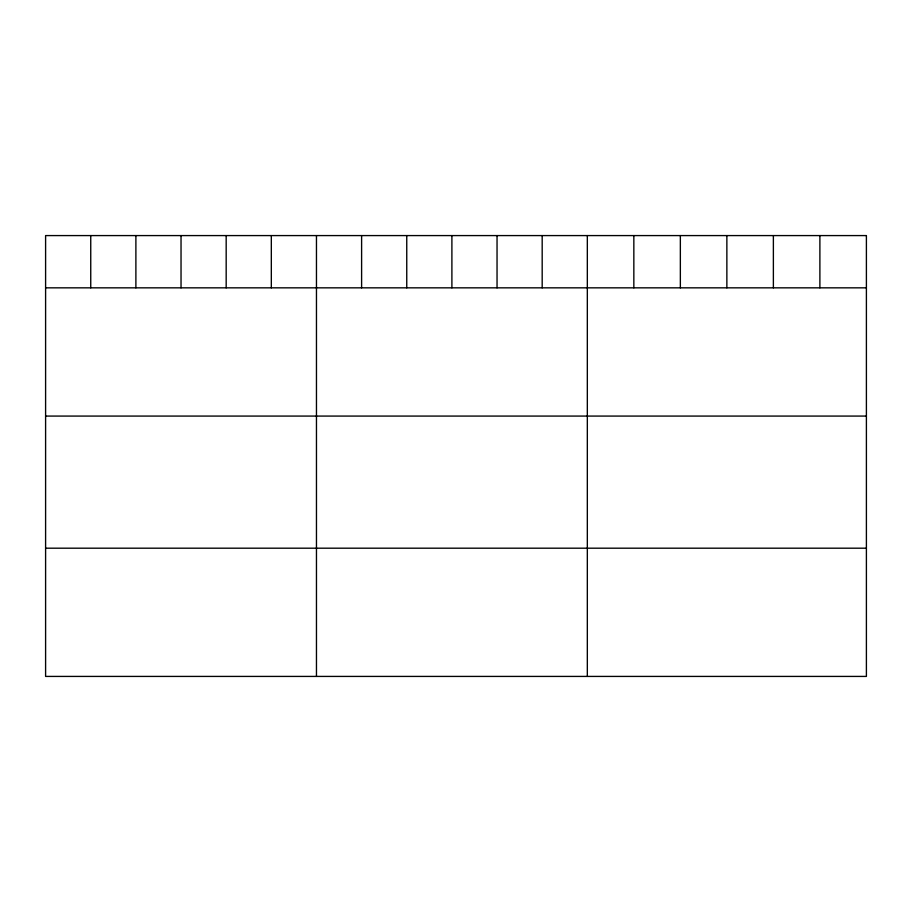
<?xml version="1.0" encoding="UTF-8"?>
<svg xmlns="http://www.w3.org/2000/svg" width="912" height="912" viewBox="0 0 912 912"><rect width="100%" height="100%" fill="white"/><g stroke="black" fill="none" stroke-linecap="round" stroke-linejoin="round"><path stroke-width="1.37" d="M45.6 287.839L866.4 287.839M45.6 416.077L866.4 416.077M45.6 548.192L866.4 548.192M819.888 235.581L819.888 287.839M773.376 235.581L773.376 287.839M726.864 235.581L726.864 287.839M680.352 235.581L680.352 287.839M633.84 235.581L633.84 287.839M587.328 235.581L587.328 676.419M542.184 235.581L542.184 287.839M497.04 235.581L497.04 287.839M451.896 235.581L451.896 287.839M406.752 235.581L406.752 287.839M361.608 235.581L361.608 287.839M316.464 235.581L316.464 676.419M271.32 235.581L271.32 287.839M226.176 235.581L226.176 287.839M181.032 235.581L181.032 287.839M135.888 235.581L135.888 287.839M90.744 235.581L90.744 287.839M866.4 235.581L45.6 235.581L45.6 676.419L866.4 676.419L866.4 235.581"/></g></svg>
